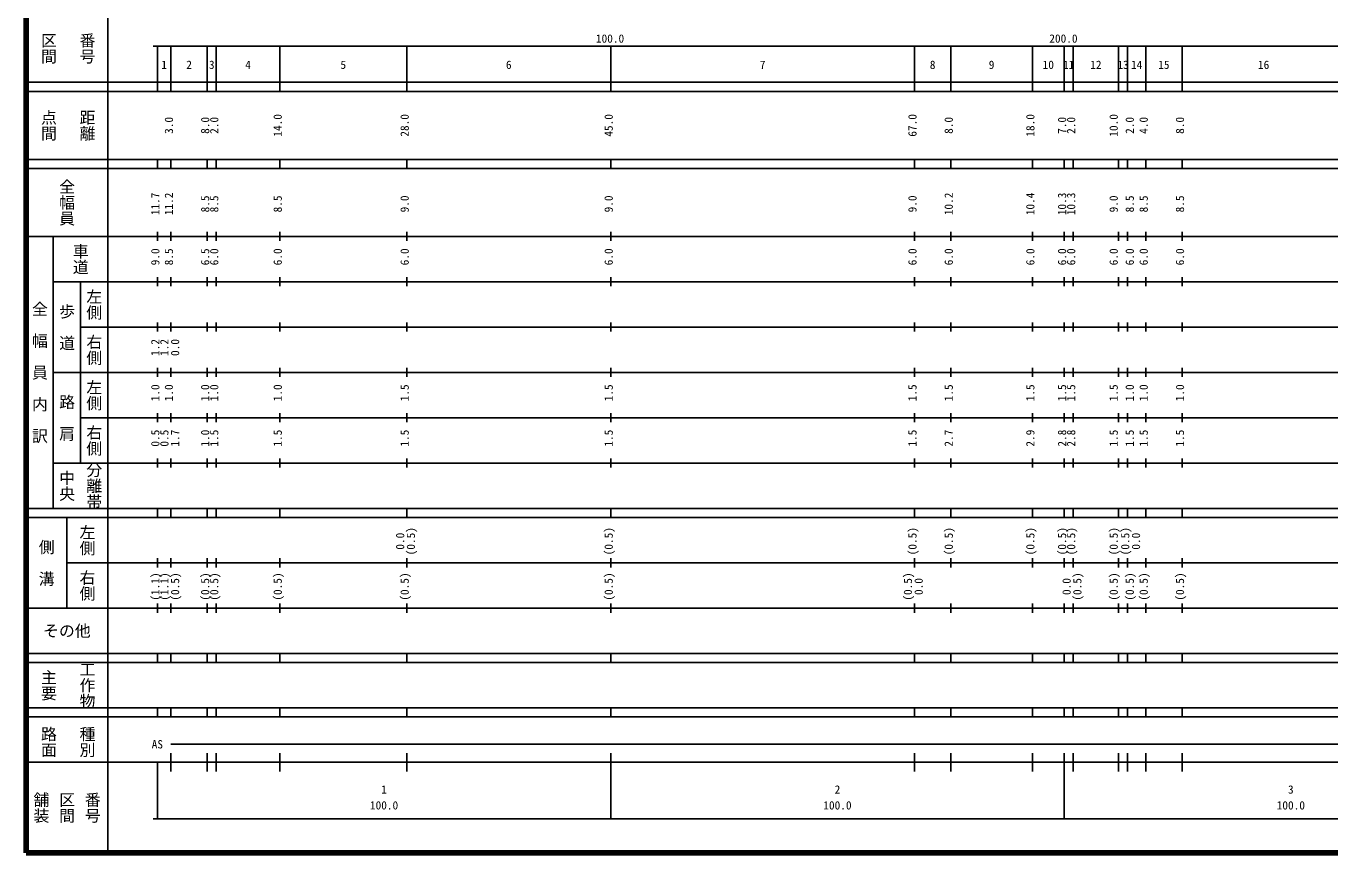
# Model space of a CAD drawing. Units: millimetres on the paper, enlarged 1000 times. Extents: x 40000 to 680000, y 20000 to 380000.
# Drawn here: x 40000 to 327580, y 20000 to 202409 of the extents above; entities that cross this region are included whole.
import ezdxf
from ezdxf.enums import TextEntityAlignment as Align

# ---------------------------------------------------------------- set-up
doc = ezdxf.new("R2010")
doc.units = ezdxf.units.MM
doc.header["$LTSCALE"] = 1000
doc.layers.add('M-TTL', color=2, linetype='Continuous', lineweight=140)
doc.layers.add('M-TTL-BAND', color=7, linetype='Continuous', lineweight=25)
doc.styles.add('@ＭＳ ゴシック', font='')
doc.styles.add('ＭＳ ゴシック', font='')
doc.styles.get('@ＭＳ ゴシック').set_extended_font_data('@MS Gothic')
doc.styles.get('ＭＳ ゴシック').set_extended_font_data('MS Gothic')

msp = doc.modelspace()

# ---------------------------------------------------------------- linework, layer by layer
at = {"layer": 'M-TTL'}
for p, q in [((40000, 380000), (40000, 20000)), ((40000, 20000), (680000, 20000))]:
    msp.add_line(p, q, dxfattribs=at)
at = {"layer": 'M-TTL-BAND'}
for p, q in [((58000, 370000), (58000, 20000)), ((68000, 198000), (579000, 198000)), ((68956, 198000), (68956, 188000)), ((71956, 188000), (71956, 198000)), ((79956, 188000), (79956, 198000)), ((81956, 188000), (81956, 198000)), ((95956, 188000), (95956, 198000)), ((123956, 188000), (123956, 198000)), ((168956, 188000), (168956, 198000)), ((235956, 188000), (235956, 198000)), ((243956, 188000), (243956, 198000)), ((261956, 188000), (261956, 198000)), ((268956, 188000), (268956, 198000)), ((270956, 188000), (270956, 198000)), ((280956, 188000), (280956, 198000)), ((282956, 188000), (282956, 198000)), ((286956, 188000), (286956, 198000)), ((294956, 188000), (294956, 198000)), ((40000, 190000), (579000, 190000)), ((40000, 188000), (579000, 188000)), ((40000, 173000), (579000, 173000)), ((68956, 171000), (68956, 173000)), ((71956, 171000), (71956, 173000)), ((79956, 171000), (79956, 173000)), ((81956, 171000), (81956, 173000)), ((95956, 171000), (95956, 173000)), ((123956, 171000), (123956, 173000)), ((168956, 171000), (168956, 173000)), ((235956, 171000), (235956, 173000)), ((243956, 171000), (243956, 173000)), ((261956, 171000), (261956, 173000)), ((268956, 171000), (268956, 173000)), ((270956, 171000), (270956, 173000)), ((280956, 171000), (280956, 173000)), ((282956, 171000), (282956, 173000)), ((286956, 171000), (286956, 173000)), ((294956, 171000), (294956, 173000)), ((40000, 171000), (579000, 171000)), ((40000, 156000), (579000, 156000)), ((46000, 96000), (46000, 156000)), ((68956, 155000), (68956, 157000)), ((71956, 155000), (71956, 157000)), ((79956, 155000), (79956, 157000)), ((81956, 155000), (81956, 157000)), ((95956, 155000), (95956, 157000)), ((123956, 155000), (123956, 157000)), ((168956, 155000), (168956, 157000)), ((235956, 155000), (235956, 157000)), ((243956, 155000), (243956, 157000)), ((261956, 155000), (261956, 157000)), ((268956, 155000), (268956, 157000)), ((270956, 155000), (270956, 157000)), ((280956, 155000), (280956, 157000)), ((282956, 155000), (282956, 157000)), ((286956, 155000), (286956, 157000)), ((294956, 155000), (294956, 157000)), ((68956, 145000), (68956, 147000)), ((71956, 145000), (71956, 147000)), ((79956, 145000), (79956, 147000)), ((81956, 145000), (81956, 147000)), ((95956, 145000), (95956, 147000)), ((123956, 145000), (123956, 147000)), ((168956, 145000), (168956, 147000)), ((235956, 145000), (235956, 147000)), ((243956, 145000), (243956, 147000)), ((261956, 145000), (261956, 147000)), ((268956, 145000), (268956, 147000)), ((270956, 145000), (270956, 147000)), ((280956, 145000), (280956, 147000)), ((282956, 145000), (282956, 147000)), ((286956, 145000), (286956, 147000)), ((294956, 145000), (294956, 147000)), ((46000, 146000), (579000, 146000)), ((52000, 146000), (52000, 106000)), ((52000, 136000), (579000, 136000)), ((68956, 135000), (68956, 137000)), ((71956, 135000), (71956, 137000)), ((79956, 135000), (79956, 137000)), ((81956, 135000), (81956, 137000)), ((95956, 135000), (95956, 137000)), ((123956, 135000), (123956, 137000)), ((168956, 135000), (168956, 137000)), ((235956, 135000), (235956, 137000)), ((243956, 135000), (243956, 137000)), ((261956, 135000), (261956, 137000)), ((268956, 135000), (268956, 137000)), ((270956, 135000), (270956, 137000)), ((280956, 135000), (280956, 137000)), ((282956, 135000), (282956, 137000)), ((286956, 135000), (286956, 137000)), ((294956, 135000), (294956, 137000)), ((68956, 125000), (68956, 127000)), ((71956, 125000), (71956, 127000)), ((79956, 125000), (79956, 127000)), ((81956, 125000), (81956, 127000)), ((95956, 125000), (95956, 127000)), ((123956, 125000), (123956, 127000)), ((168956, 125000), (168956, 127000)), ((235956, 125000), (235956, 127000)), ((243956, 125000), (243956, 127000)), ((261956, 125000), (261956, 127000)), ((268956, 125000), (268956, 127000)), ((270956, 125000), (270956, 127000)), ((280956, 125000), (280956, 127000)), ((282956, 125000), (282956, 127000)), ((286956, 125000), (286956, 127000)), ((294956, 125000), (294956, 127000)), ((46000, 126000), (579000, 126000)), ((52000, 116000), (579000, 116000)), ((68956, 115000), (68956, 117000)), ((71956, 115000), (71956, 117000)), ((79956, 115000), (79956, 117000)), ((81956, 115000), (81956, 117000)), ((95956, 115000), (95956, 117000)), ((123956, 115000), (123956, 117000)), ((168956, 115000), (168956, 117000)), ((235956, 115000), (235956, 117000)), ((243956, 115000), (243956, 117000)), ((261956, 115000), (261956, 117000)), ((268956, 115000), (268956, 117000)), ((270956, 115000), (270956, 117000)), ((280956, 115000), (280956, 117000)), ((282956, 115000), (282956, 117000)), ((286956, 115000), (286956, 117000)), ((294956, 115000), (294956, 117000)), ((68956, 105000), (68956, 107000)), ((71956, 105000), (71956, 107000)), ((79956, 105000), (79956, 107000)), ((81956, 105000), (81956, 107000)), ((95956, 105000), (95956, 107000)), ((123956, 105000), (123956, 107000)), ((168956, 105000), (168956, 107000)), ((235956, 105000), (235956, 107000)), ((243956, 105000), (243956, 107000)), ((261956, 105000), (261956, 107000)), ((268956, 105000), (268956, 107000)), ((270956, 105000), (270956, 107000)), ((280956, 105000), (280956, 107000)), ((282956, 105000), (282956, 107000)), ((286956, 105000), (286956, 107000)), ((294956, 105000), (294956, 107000)), ((46000, 106000), (579000, 106000)), ((40000, 96000), (579000, 96000)), ((68956, 94000), (68956, 96000)), ((71956, 94000), (71956, 96000)), ((79956, 94000), (79956, 96000)), ((81956, 94000), (81956, 96000)), ((95956, 94000), (95956, 96000)), ((123956, 94000), (123956, 96000)), ((168956, 94000), (168956, 96000)), ((235956, 94000), (235956, 96000)), ((243956, 94000), (243956, 96000)), ((261956, 94000), (261956, 96000)), ((268956, 94000), (268956, 96000)), ((270956, 94000), (270956, 96000)), ((280956, 94000), (280956, 96000)), ((282956, 94000), (282956, 96000)), ((286956, 94000), (286956, 96000)), ((294956, 94000), (294956, 96000)), ((40000, 94000), (579000, 94000)), ((49000, 94000), (49000, 74000)), ((49000, 84000), (579000, 84000)), ((68956, 83000), (68956, 85000)), ((71956, 83000), (71956, 85000)), ((79956, 83000), (79956, 85000)), ((81956, 83000), (81956, 85000)), ((95956, 83000), (95956, 85000)), ((123956, 83000), (123956, 85000)), ((168956, 83000), (168956, 85000)), ((235956, 83000), (235956, 85000)), ((243956, 83000), (243956, 85000)), ((261956, 83000), (261956, 85000)), ((268956, 83000), (268956, 85000)), ((270956, 83000), (270956, 85000)), ((280956, 83000), (280956, 85000)), ((282956, 83000), (282956, 85000)), ((286956, 83000), (286956, 85000)), ((294956, 83000), (294956, 85000)), ((68956, 73000), (68956, 75000)), ((71956, 73000), (71956, 75000)), ((79956, 73000), (79956, 75000)), ((81956, 73000), (81956, 75000)), ((95956, 73000), (95956, 75000)), ((123956, 73000), (123956, 75000)), ((168956, 73000), (168956, 75000)), ((235956, 73000), (235956, 75000)), ((243956, 73000), (243956, 75000)), ((261956, 73000), (261956, 75000)), ((268956, 73000), (268956, 75000)), ((270956, 73000), (270956, 75000)), ((280956, 73000), (280956, 75000)), ((282956, 73000), (282956, 75000)), ((286956, 73000), (286956, 75000)), ((294956, 73000), (294956, 75000)), ((40000, 74000), (579000, 74000)), ((40000, 64000), (579000, 64000)), ((68956, 62000), (68956, 64000)), ((71956, 62000), (71956, 64000)), ((79956, 62000), (79956, 64000)), ((81956, 62000), (81956, 64000)), ((95956, 62000), (95956, 64000)), ((123956, 62000), (123956, 64000)), ((168956, 62000), (168956, 64000)), ((235956, 62000), (235956, 64000)), ((243956, 62000), (243956, 64000)), ((261956, 62000), (261956, 64000)), ((268956, 62000), (268956, 64000)), ((270956, 62000), (270956, 64000)), ((280956, 62000), (280956, 64000)), ((282956, 62000), (282956, 64000)), ((286956, 62000), (286956, 64000)), ((294956, 62000), (294956, 64000)), ((40000, 62000), (579000, 62000)), ((40000, 52000), (579000, 52000)), ((68956, 50000), (68956, 52000)), ((71956, 50000), (71956, 52000)), ((79956, 50000), (79956, 52000)), ((81956, 50000), (81956, 52000)), ((95956, 50000), (95956, 52000)), ((123956, 50000), (123956, 52000)), ((168956, 50000), (168956, 52000)), ((235956, 50000), (235956, 52000)), ((243956, 50000), (243956, 52000)), ((261956, 50000), (261956, 52000)), ((268956, 50000), (268956, 52000)), ((270956, 50000), (270956, 52000)), ((280956, 50000), (280956, 52000)), ((282956, 50000), (282956, 52000)), ((286956, 50000), (286956, 52000)), ((294956, 50000), (294956, 52000)), ((40000, 50000), (579000, 50000)), ((71956, 44000), (511956, 44000)), ((71956, 38000), (71956, 42000)), ((79956, 38000), (79956, 42000)), ((81956, 38000), (81956, 42000)), ((95956, 38000), (95956, 42000)), ((123956, 38000), (123956, 42000)), ((168956, 27500), (168956, 42000)), ((235956, 38000), (235956, 42000)), ((243956, 38000), (243956, 42000)), ((261956, 38000), (261956, 42000)), ((268956, 27500), (268956, 42000)), ((270956, 38000), (270956, 42000)), ((280956, 38000), (280956, 42000)), ((282956, 38000), (282956, 42000)), ((286956, 38000), (286956, 42000)), ((294956, 38000), (294956, 42000)), ((40000, 40000), (579000, 40000)), ((68956, 40000), (68956, 27500)), ((68000, 27500), (579000, 27500))]:
    msp.add_line(p, q, dxfattribs=at)

# ---------------------------------------------------------------- texts
at = {"layer": 'M-TTL-BAND', "style": '@ＭＳ ゴシック'}
for s, p in [('区間', (45000, 197500)), ('番号', (53500, 197500)), ('点間', (45000, 180500)), ('距離', (53500, 180500)), ('全幅員', (49000, 163500)), ('車道', (52000, 151000)), ('左側', (55000, 141000)), ('全\u3000幅\u3000員\u3000内\u3000訳', (43000, 126000)), ('歩\u3000道', (49000, 136000)), ('右側', (55000, 131000)), ('左側', (55000, 121000)), ('路\u3000肩', (49000, 116000)), ('右側', (55000, 111000)), ('中央', (49000, 101000)), ('分離帯', (55000, 101000)), ('左側', (53500, 89000)), ('側\u3000溝', (44500, 84000)), ('右側', (53500, 79000)), ('工作物', (53500, 57000)), ('主要', (45000, 57000)), ('路面', (45000, 44500)), ('種別', (53500, 44500)), ('舗装', (43333, 30000)), ('区間', (49000, 30000)), ('番号', (54667, 30000))]:
    msp.add_text(s, height=2566, rotation=270, dxfattribs=at).set_placement(p, align=Align.MIDDLE_CENTER)
at = {"layer": 'M-TTL-BAND', "style": 'ＭＳ ゴシック'}
for s, p in [('100.0', (168800, 198195)), ('200.0', (268800, 198195)), ('1', (70456, 192405)), ('2', (75956, 192405)), ('3', (80956, 192405)), ('4', (88956, 192405)), ('5', (109956, 192405)), ('6', (146456, 192405)), ('7', (202456, 192405)), ('8', (239956, 192405)), ('9', (252956, 192405)), ('10', (265456, 192405)), ('11', (269956, 192405)), ('12', (275956, 192405)), ('13', (281956, 192405)), ('14', (284956, 192405)), ('15', (290956, 192405)), ('16', (312956, 192405)), ('AS', (68956, 42500)), ('1', (118956, 32523)), ('2', (218956, 32523)), ('3', (318956, 32523)), ('100.0', (118956, 29033)), ('100.0', (218956, 29033)), ('100.0', (318956, 29033))]:
    msp.add_text(s, height=1833, dxfattribs=at).set_placement(p, align=Align.BOTTOM_CENTER)
for s, p in [('3.0', (72956, 180500)), ('8.0', (80956, 180500)), ('2.0', (82956, 180500)), ('14.0', (96956, 180500)), ('28.0', (124956, 180500)), ('45.0', (169956, 180500)), ('67.0', (236956, 180500)), ('8.0', (244956, 180500)), ('18.0', (262956, 180500)), ('7.0', (269956, 180500)), ('2.0', (271956, 180500)), ('10.0', (281338, 180500)), ('2.0', (284882, 180500)), ('4.0', (287956, 180500)), ('8.0', (295956, 180500)), ('11.7', (69956, 163174)), ('11.2', (72956, 163174)), ('8.5', (80956, 163174)), ('8.5', (82956, 163174)), ('8.5', (96956, 163174)), ('9.0', (124956, 163174)), ('9.0', (169956, 163174)), ('9.0', (236956, 163174)), ('10.2', (244956, 163174)), ('10.4', (262956, 163174)), ('10.3', (269956, 163174)), ('10.3', (271956, 163174)), ('9.0', (281338, 163174)), ('8.5', (284882, 163174)), ('8.5', (287956, 163174)), ('8.5', (295956, 163174)), ('9.0', (69956, 151500)), ('8.5', (72956, 151500)), ('6.5', (80956, 151500)), ('6.0', (82956, 151500)), ('6.0', (96956, 151500)), ('6.0', (124956, 151500)), ('6.0', (169956, 151500)), ('6.0', (236956, 151500)), ('6.0', (244956, 151500)), ('6.0', (262956, 151500)), ('6.0', (269956, 151500)), ('6.0', (271956, 151500)), ('6.0', (281338, 151500)), ('6.0', (284882, 151500)), ('6.0', (287956, 151500)), ('6.0', (295956, 151500)), ('1.2', (69956, 131500)), ('1.2', (71956, 131500)), ('0.0', (74326, 131500)), ('1.0', (69956, 121500)), ('1.0', (72956, 121500)), ('1.0', (80956, 121500)), ('1.0', (82956, 121500)), ('1.0', (96956, 121500)), ('1.5', (124956, 121500)), ('1.5', (169956, 121500)), ('1.5', (236956, 121500)), ('1.5', (244956, 121500)), ('1.5', (262956, 121500)), ('1.5', (269956, 121500)), ('1.5', (271956, 121500)), ('1.5', (281338, 121500)), ('1.0', (284882, 121500)), ('1.0', (287956, 121500)), ('1.0', (295956, 121500)), ('0.5', (69956, 111500)), ('0.5', (71956, 111500)), ('1.7', (74326, 111500)), ('1.0', (80956, 111500)), ('1.5', (82956, 111500)), ('1.5', (96956, 111500)), ('1.5', (124956, 111500)), ('1.5', (169956, 111500)), ('1.5', (236956, 111500)), ('2.7', (244956, 111500)), ('2.9', (262956, 111500)), ('2.8', (269956, 111500)), ('2.8', (271956, 111500)), ('1.5', (281338, 111500)), ('1.5', (284882, 111500)), ('1.5', (287956, 111500)), ('1.5', (295956, 111500)), ('0.0', (123956, 88764)), ('(0.5)', (126326, 88764)), ('(0.5)', (169956, 88764)), ('(0.5)', (236956, 88764)), ('(0.5)', (244956, 88764)), ('(0.5)', (262956, 88764)), ('(0.5)', (269956, 88764)), ('(0.5)', (271956, 88764)), ('(0.5)', (281338, 88764)), ('(0.5)', (283882, 88764)), ('0.0', (286252, 88764)), ('(1.1)', (69956, 78764)), ('(1.1)', (71956, 78764)), ('(0.5)', (74326, 78764)), ('(0.5)', (80956, 78764)), ('(0.5)', (82956, 78764)), ('(0.5)', (96956, 78764)), ('(0.5)', (124956, 78764)), ('(0.5)', (169956, 78764)), ('(0.5)', (235956, 78764)), ('(0.5)', (273326, 78764)), ('(0.5)', (281338, 78764)), ('(0.5)', (284882, 78764)), ('(0.5)', (287956, 78764)), ('(0.5)', (295956, 78764)), ('0.0', (238326, 78764)), ('0.0', (270956, 78764))]:
    msp.add_text(s, height=1833, rotation=90, dxfattribs=at).set_placement(p, align=Align.BOTTOM_CENTER)
msp.add_text('その他', height=2566, dxfattribs=at).set_placement((49000, 69000), align=Align.MIDDLE_CENTER)

doc.saveas('drawing.dxf')
